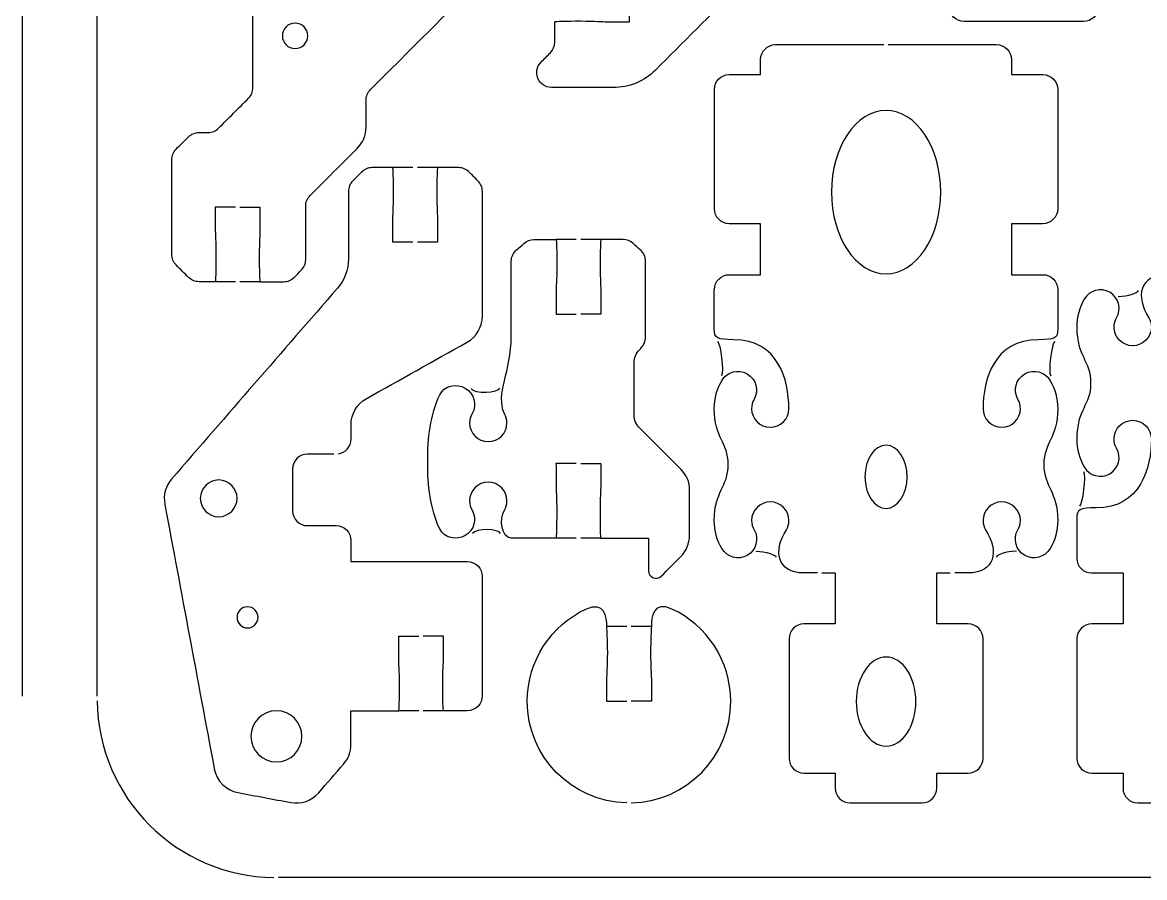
# Model space of a CAD drawing. Extents: x 0 to 410, y 0 to 455.
# Drawn here: x 135.1 to 210.2, y 230 to 287.3 of the extents above; entities that cross this region are included whole.
import ezdxf

# ---------------------------------------------------------------- set-up
doc = ezdxf.new("R2010")
doc.units = 0
doc.header["$MEASUREMENT"] = 0
doc.layers.add('DEFAULT', color=18, linetype='CONTINUOUS')

msp = doc.modelspace()

# ---------------------------------------------------------------- linework, layer by layer
at = {"layer": 'DEFAULT', "color": 1}
for points in [[(135.05, 242.15), (135.05, 437.847)], [(140.05, 242.15), (140.05, 437.847)], [(161.21, 277.58), (159.858, 277.58)], [(162.861, 277.58), (161.509, 277.58)], [(172.153, 272.757), (170.802, 272.757)], [(173.804, 272.757), (172.453, 272.757)], [(149.314, 269.935), (147.963, 269.935)], [(150.965, 269.935), (149.614, 269.935)], [(172.153, 252.755), (170.802, 252.755)], [(173.804, 252.755), (172.453, 252.755)], [(175.536, 246.818), (174.188, 246.818)], [(177.187, 246.818), (175.836, 246.818)], [(161.608, 241.177), (160.257, 241.177)], [(163.259, 241.177), (161.908, 241.177)], [(257.901, 230), (152.203, 230)]]:
    msp.add_lwpolyline(points, dxfattribs=at)
for points, knots in [([(149.614, 274.938), (150.064, 274.938), (150.515, 274.938), (150.965, 274.938), (150.965, 274.438), (150.965, 273.938), (150.965, 273.438), (150.965, 273.153), (150.916, 272.652), (150.916, 271.685), (150.916, 270.718), (150.94, 269.935), (150.965, 269.935), (151.494, 269.935), (152.023, 269.935), (152.552, 269.935), (152.817, 269.935), (153.075, 270.045), (153.262, 270.228), (153.419, 270.388), (153.577, 270.548), (153.734, 270.708), (153.921, 270.891), (154.027, 271.149), (154.027, 271.413), (154.027, 272.61), (154.027, 273.808), (154.027, 275.005), (154.027, 275.269), (154.133, 275.52), (154.32, 275.71), (155.375, 276.764), (156.429, 277.817), (157.484, 278.871), (157.858, 279.245), (158.07, 279.753), (158.07, 280.286), (158.07, 280.891), (158.07, 281.497), (158.07, 282.102), (158.07, 282.367), (158.176, 282.618), (158.363, 282.808), (161.493, 285.937), (164.623, 289.066), (167.754, 292.195), (168.128, 292.569), (168.339, 293.077), (168.339, 293.614), (168.339, 298.491), (168.339, 303.369), (168.339, 308.247), (168.339, 308.783), (168.128, 309.291), (167.754, 309.669), (167.29, 310.131), (166.827, 310.593), (166.364, 311.055), (166.177, 311.238), (165.919, 311.344), (165.655, 311.344), (165.171, 311.344), (164.688, 311.344), (164.205, 311.344), (163.651, 311.344), (163.206, 310.9), (163.206, 310.349), (163.206, 309.983), (163.206, 309.616), (163.206, 309.249), (162.501, 309.249), (161.795, 309.249), (161.09, 309.249), (160.536, 309.249), (160.091, 308.797), (160.091, 308.247), (160.091, 307.774), (160.091, 307.301), (160.091, 306.829), (159.025, 306.829), (157.958, 306.829), (156.892, 306.829), (156.863, 306.829), (156.842, 306.046), (156.842, 305.079), (156.842, 304.109), (156.892, 303.611), (156.892, 303.329), (156.892, 302.829), (156.892, 302.33), (156.892, 301.83), (156.441, 301.83), (155.991, 301.83), (155.54, 301.83)], [0, 0, 0, 0, 3.83, 3.83, 3.83, 8.08, 8.08, 8.08, 9.08, 9.08, 9.08, 10.08, 10.08, 10.08, 14.58, 14.58, 14.58, 15.58, 15.58, 15.58, 17.489241, 17.489241, 17.489241, 18.489241, 18.489241, 18.489241, 28.669241, 28.669241, 28.669241, 29.669241, 29.669241, 29.669241, 42.347667, 42.347667, 42.347667, 43.347667, 43.347667, 43.347667, 48.497667, 48.497667, 48.497667, 49.497667, 49.497667, 49.497667, 87.136962, 87.136962, 87.136962, 88.136962, 88.136962, 88.136962, 129.616962, 129.616962, 129.616962, 130.616962, 130.616962, 130.616962, 136.181897, 136.181897, 136.181897, 137.181897, 137.181897, 137.181897, 141.291897, 141.291897, 141.291897, 142.291897, 142.291897, 142.291897, 145.411897, 145.411897, 145.411897, 151.411897, 151.411897, 151.411897, 152.411897, 152.411897, 152.411897, 156.431897, 156.431897, 156.431897, 165.501897, 165.501897, 165.501897, 166.501897, 166.501897, 166.501897, 167.501897, 167.501897, 167.501897, 171.751897, 171.751897, 171.751897, 175.581897, 175.581897, 175.581897, 175.581897]), ([(209.138, 293.518), (209.138, 292.836), (209.138, 292.154), (209.138, 291.472), (209.138, 290.918), (208.686, 290.47), (208.136, 290.47), (207.804, 290.47), (207.473, 290.47), (207.141, 290.47), (207.14, 289.772), (207.139, 289.073), (207.138, 288.375), (207.138, 287.821), (206.69, 287.373), (206.136, 287.373), (203.47, 287.374), (200.804, 287.375), (198.138, 287.377), (197.588, 287.377), (197.14, 287.825), (197.14, 288.378), (197.14, 289.077), (197.14, 289.775), (197.14, 290.474), (196.001, 290.474), (194.861, 290.474), (193.722, 290.474), (193.722, 290.468), (193.722, 290.462), (193.722, 290.456), (191.985, 290.456), (190.248, 290.456), (188.511, 290.456), (188.511, 289.897), (188.511, 289.337), (188.511, 288.777), (188.511, 288.227), (188.063, 287.779), (187.509, 287.779), (187.242, 287.779), (186.975, 287.779), (186.708, 287.779), (186.444, 287.779), (186.19, 287.881), (186.003, 288.068), (185.474, 288.597), (184.944, 289.126), (184.415, 289.655), (184.027, 290.044), (183.392, 290.044), (183.004, 289.655), (181.157, 287.809), (179.309, 285.963), (177.462, 284.117), (176.711, 283.365), (175.695, 282.946), (174.636, 282.946), (173.259, 282.946), (171.882, 282.946), (170.505, 282.946), (169.613, 282.946), (169.168, 284.022), (169.796, 284.653), (170.007, 284.864), (170.217, 285.074), (170.428, 285.285), (170.611, 285.472), (170.717, 285.722), (170.717, 285.987), (170.717, 286.445), (170.717, 286.904), (170.717, 287.362), (170.717, 287.391), (171.5, 287.412), (172.467, 287.412), (173.433, 287.412), (173.931, 287.362), (174.217, 287.362), (174.716, 287.362), (175.216, 287.362), (175.716, 287.362), (175.716, 287.812), (175.716, 288.261), (175.716, 288.71)], [0, 0, 0, 0, 5.8, 5.8, 5.8, 6.8, 6.8, 6.8, 9.62, 9.62, 9.62, 15.560008, 15.560008, 15.560008, 16.560008, 16.560008, 16.560008, 39.230011, 39.230011, 39.230011, 40.230011, 40.230011, 40.230011, 46.170011, 46.170011, 46.170011, 55.860011, 55.860011, 55.860011, 55.910011, 55.910011, 55.910011, 70.680011, 70.680011, 70.680011, 75.440011, 75.440011, 75.440011, 76.440011, 76.440011, 76.440011, 78.710011, 78.710011, 78.710011, 79.710011, 79.710011, 79.710011, 86.073972, 86.073972, 86.073972, 87.073972, 87.073972, 87.073972, 109.284197, 109.284197, 109.284197, 110.284197, 110.284197, 110.284197, 121.994197, 121.994197, 121.994197, 122.994197, 122.994197, 122.994197, 125.525639, 125.525639, 125.525639, 126.525639, 126.525639, 126.525639, 130.425639, 130.425639, 130.425639, 131.425639, 131.425639, 131.425639, 132.425639, 132.425639, 132.425639, 136.675639, 136.675639, 136.675639, 140.495639, 140.495639, 140.495639, 140.495639]), ([(149.314, 274.938), (148.865, 274.938), (148.416, 274.938), (147.966, 274.938), (147.966, 274.438), (147.966, 273.938), (147.966, 273.438), (147.966, 273.153), (148.016, 272.652), (148.016, 271.685), (148.016, 270.718), (147.995, 269.935), (147.966, 269.935), (147.604, 269.935), (147.242, 269.935), (146.88, 269.935), (146.615, 269.935), (146.361, 270.045), (146.174, 270.228), (145.898, 270.506), (145.622, 270.783), (145.345, 271.061), (145.158, 271.244), (145.052, 271.502), (145.052, 271.766), (145.052, 273.879), (145.052, 275.992), (145.052, 278.106), (145.052, 278.377), (145.158, 278.628), (145.345, 278.818), (145.622, 279.092), (145.898, 279.366), (146.174, 279.64), (146.361, 279.827), (146.615, 279.933), (146.88, 279.933), (147.081, 279.933), (147.282, 279.933), (147.483, 279.933), (147.751, 279.933), (148.005, 280.039), (148.192, 280.229), (148.861, 280.898), (149.53, 281.567), (150.199, 282.237), (150.386, 282.42), (150.492, 282.678), (150.492, 282.942), (150.492, 284.493), (150.492, 286.044), (150.492, 287.595), (150.492, 287.86), (150.598, 288.11), (150.785, 288.301), (152.182, 289.698), (153.579, 291.095), (154.976, 292.492), (155.315, 292.83), (155.763, 293.032), (156.239, 293.067)], [0, 0, 0, 0, 3.82, 3.82, 3.82, 8.07, 8.07, 8.07, 9.07, 9.07, 9.07, 10.07, 10.07, 10.07, 13.15, 13.15, 13.15, 14.15, 14.15, 14.15, 17.48048, 17.48048, 17.48048, 18.48048, 18.48048, 18.48048, 36.45048, 36.45048, 36.45048, 37.45048, 37.45048, 37.45048, 40.75977, 40.75977, 40.75977, 41.75977, 41.75977, 41.75977, 43.46977, 43.46977, 43.46977, 44.46977, 44.46977, 44.46977, 52.516646, 52.516646, 52.516646, 53.516646, 53.516646, 53.516646, 66.706646, 66.706646, 66.706646, 67.706646, 67.706646, 67.706646, 84.507503, 84.507503, 84.507503, 85.507503, 85.507503, 85.507503, 85.507503]), ([(152.464, 286.418), (152.464, 286.888), (152.845, 287.269), (153.314, 287.269), (153.786, 287.269), (154.167, 286.888), (154.167, 286.418), (154.167, 285.946), (153.786, 285.565), (153.314, 285.565), (152.845, 285.565), (152.464, 285.946), (152.464, 286.418)], [1, 1, 1, 1, 2, 2, 2, 3, 3, 3, 4, 4, 4, 5, 5, 5, 5]), ([(188.31, 250.416), (188.009, 250.416), (187.708, 250.416), (187.407, 250.416), (185.622, 250.416), (185.318, 251.873), (186.236, 253.305), (186.352, 253.485), (186.405, 253.7), (186.405, 253.93), (186.405, 254.618), (185.844, 255.178), (185.153, 255.178), (184.465, 255.178), (183.904, 254.618), (183.904, 253.93), (183.904, 253.7), (183.964, 253.489), (184.073, 253.305), (184.419, 252.709), (184.211, 251.94), (183.615, 251.594), (183.015, 251.252), (182.253, 251.457), (181.907, 252.053), (181.586, 252.603), (181.403, 253.245), (181.403, 253.93), (181.403, 255.912), (182.334, 256.159), (182.334, 257.68), (182.334, 259.197), (181.403, 259.444), (181.403, 261.426), (181.403, 262.111), (181.586, 262.753), (181.904, 263.303), (182.249, 263.903), (183.015, 264.107), (183.611, 263.762), (184.211, 263.416), (184.415, 262.65), (184.07, 262.051), (183.96, 261.867), (183.9, 261.655), (183.9, 261.426), (183.9, 260.738), (184.461, 260.177), (185.153, 260.177), (185.841, 260.177), (186.401, 260.738), (186.401, 261.426), (186.401, 263.363), (185.689, 266.048), (182.697, 266.048), (181.586, 266.048), (181.403, 266.164), (181.403, 266.753), (181.403, 267.639), (181.403, 268.524), (181.403, 269.41), (181.406, 269.41), (181.41, 269.41), (181.413, 269.41), (181.413, 269.963), (181.861, 270.408), (182.415, 270.408), (183.114, 270.408), (183.812, 270.408), (184.511, 270.408), (184.511, 271.547), (184.511, 272.687), (184.511, 273.826), (183.81, 273.826), (183.109, 273.826), (182.408, 273.826), (181.858, 273.826), (181.41, 274.274), (181.41, 274.825), (181.41, 277.491), (181.41, 280.156), (181.41, 282.822), (181.41, 283.376), (181.854, 283.824), (182.408, 283.824), (183.109, 283.825), (183.81, 283.826), (184.511, 283.828), (184.511, 284.159), (184.511, 284.491), (184.511, 284.822), (184.511, 285.376), (184.959, 285.824), (185.509, 285.824), (187.927, 285.824), (190.344, 285.824), (192.762, 285.824)], [0, 0, 0, 0, 2.56, 2.56, 2.56, 3.56, 3.56, 3.56, 4.56, 4.56, 4.56, 5.56, 5.56, 5.56, 6.56, 6.56, 6.56, 7.56, 7.56, 7.56, 8.56, 8.56, 8.56, 9.56, 9.56, 9.56, 10.56, 10.56, 10.56, 11.56, 11.56, 11.56, 12.56, 12.56, 12.56, 13.56, 13.56, 13.56, 14.56, 14.56, 14.56, 15.56, 15.56, 15.56, 16.56, 16.56, 16.56, 17.56, 17.56, 17.56, 18.56, 18.56, 18.56, 19.56, 19.56, 19.56, 20.56, 20.56, 20.56, 28.09, 28.09, 28.09, 28.12, 28.12, 28.12, 29.12, 29.12, 29.12, 35.06, 35.06, 35.06, 44.75, 44.75, 44.75, 50.71, 50.71, 50.71, 51.71, 51.71, 51.71, 74.38, 74.38, 74.38, 75.38, 75.38, 75.38, 81.340008, 81.340008, 81.340008, 84.160008, 84.160008, 84.160008, 85.160008, 85.160008, 85.160008, 105.720008, 105.720008, 105.720008, 105.720008]), ([(193.062, 285.824), (195.478, 285.824), (197.895, 285.824), (200.311, 285.824), (200.865, 285.824), (201.313, 285.376), (201.313, 284.822), (201.313, 284.491), (201.313, 284.159), (201.313, 283.828), (202.012, 283.826), (202.71, 283.825), (203.409, 283.824), (203.963, 283.824), (204.411, 283.376), (204.411, 282.822), (204.411, 280.158), (204.411, 277.493), (204.411, 274.828), (204.411, 274.278), (203.959, 273.826), (203.409, 273.826), (202.71, 273.826), (202.012, 273.826), (201.313, 273.826), (201.313, 272.687), (201.313, 271.547), (201.313, 270.408), (202.014, 270.408), (202.715, 270.408), (203.416, 270.408), (203.966, 270.408), (204.414, 269.96), (204.414, 269.41), (204.414, 268.524), (204.414, 267.639), (204.414, 266.753), (204.414, 266.164), (204.234, 266.048), (203.123, 266.048), (200.132, 266.048), (199.415, 263.363), (199.415, 261.426), (199.415, 260.738), (199.976, 260.177), (200.664, 260.177), (201.356, 260.177), (201.917, 260.738), (201.917, 261.426), (201.917, 261.655), (201.857, 261.867), (201.747, 262.051), (201.402, 262.65), (201.606, 263.416), (202.206, 263.762), (202.802, 264.107), (203.568, 263.903), (203.913, 263.303), (204.231, 262.753), (204.414, 262.111), (204.414, 261.426), (204.414, 259.444), (203.483, 259.197), (203.483, 257.68), (203.483, 256.159), (204.414, 255.912), (204.414, 253.93), (204.414, 253.245), (204.231, 252.603), (203.91, 252.053), (203.564, 251.457), (202.802, 251.252), (202.202, 251.594), (201.606, 251.94), (201.398, 252.709), (201.744, 253.305), (201.853, 253.489), (201.913, 253.7), (201.913, 253.93), (201.913, 254.618), (201.352, 255.178), (200.664, 255.178), (199.973, 255.178), (199.412, 254.618), (199.412, 253.93), (199.412, 253.7), (199.468, 253.485), (199.581, 253.305), (200.502, 251.873), (200.199, 250.416), (198.41, 250.416), (198.11, 250.416), (197.81, 250.416), (197.51, 250.416)], [0, 0, 0, 0, 20.55, 20.55, 20.55, 21.55, 21.55, 21.55, 24.37, 24.37, 24.37, 30.310008, 30.310008, 30.310008, 31.310008, 31.310008, 31.310008, 53.970008, 53.970008, 53.970008, 54.970008, 54.970008, 54.970008, 60.910008, 60.910008, 60.910008, 70.600008, 70.600008, 70.600008, 76.560008, 76.560008, 76.560008, 77.560008, 77.560008, 77.560008, 85.090008, 85.090008, 85.090008, 86.090008, 86.090008, 86.090008, 87.090008, 87.090008, 87.090008, 88.090008, 88.090008, 88.090008, 89.090008, 89.090008, 89.090008, 90.090008, 90.090008, 90.090008, 91.090008, 91.090008, 91.090008, 92.090008, 92.090008, 92.090008, 93.090008, 93.090008, 93.090008, 94.090008, 94.090008, 94.090008, 95.090008, 95.090008, 95.090008, 96.090008, 96.090008, 96.090008, 97.090008, 97.090008, 97.090008, 98.090008, 98.090008, 98.090008, 99.090008, 99.090008, 99.090008, 100.090008, 100.090008, 100.090008, 101.090008, 101.090008, 101.090008, 102.090008, 102.090008, 102.090008, 103.090008, 103.090008, 103.090008, 105.640008, 105.640008, 105.640008, 105.640008]), ([(189.254, 275.942), (189.254, 278.965), (190.89, 281.417), (192.912, 281.417), (194.933, 281.417), (196.574, 278.965), (196.574, 275.942), (196.574, 272.915), (194.933, 270.463), (192.912, 270.463), (190.89, 270.463), (189.254, 272.915), (189.254, 275.942)], [1, 1, 1, 1, 2, 2, 2, 3, 3, 3, 4, 4, 4, 5, 5, 5, 5]), ([(161.21, 272.581), (160.76, 272.581), (160.311, 272.581), (159.862, 272.581), (159.862, 273.081), (159.862, 273.581), (159.862, 274.08), (159.862, 274.366), (159.911, 274.863), (159.911, 275.83), (159.911, 276.797), (159.89, 277.58), (159.862, 277.58), (159.403, 277.58), (158.945, 277.58), (158.486, 277.58), (158.222, 277.58), (157.964, 277.474), (157.777, 277.287), (157.58, 277.091), (157.382, 276.894), (157.184, 276.698), (156.997, 276.511), (156.892, 276.257), (156.892, 275.989), (156.892, 274.481), (156.892, 272.974), (156.892, 271.466), (156.892, 270.743), (156.631, 270.045), (156.154, 269.498), (152.45, 265.236), (148.746, 260.975), (145.042, 256.713), (144.643, 256.251), (144.474, 255.634), (144.587, 255.034), (145.691, 249.12), (146.795, 243.206), (147.899, 237.293), (148.047, 236.481), (148.682, 235.85), (149.494, 235.695), (150.67, 235.473), (151.846, 235.252), (153.022, 235.031), (153.72, 234.901), (154.436, 235.148), (154.902, 235.688), (155.458, 236.327), (156.014, 236.967), (156.571, 237.607), (156.885, 237.97), (157.061, 238.436), (157.061, 238.919), (157.061, 239.672), (157.061, 240.424), (157.061, 241.177), (158.128, 241.177), (159.194, 241.177), (160.261, 241.177), (160.289, 241.177), (160.31, 241.96), (160.31, 242.927), (160.31, 243.893), (160.261, 244.391), (160.261, 244.676), (160.261, 245.176), (160.261, 245.676), (160.261, 246.176), (160.71, 246.176), (161.159, 246.176), (161.608, 246.176)], [0, 0, 0, 0, 3.82, 3.82, 3.82, 8.07, 8.07, 8.07, 9.07, 9.07, 9.07, 10.07, 10.07, 10.07, 13.97, 13.97, 13.97, 14.97, 14.97, 14.97, 17.338818, 17.338818, 17.338818, 18.338818, 18.338818, 18.338818, 31.158818, 31.158818, 31.158818, 32.158818, 32.158818, 32.158818, 80.175353, 80.175353, 80.175353, 81.175353, 81.175353, 81.175353, 132.334479, 132.334479, 132.334479, 133.334479, 133.334479, 133.334479, 143.509665, 143.509665, 143.509665, 144.509665, 144.509665, 144.509665, 151.718444, 151.718444, 151.718444, 152.718444, 152.718444, 152.718444, 159.118444, 159.118444, 159.118444, 168.188444, 168.188444, 168.188444, 169.188444, 169.188444, 169.188444, 170.188444, 170.188444, 170.188444, 174.438444, 174.438444, 174.438444, 178.258444, 178.258444, 178.258444, 178.258444]), ([(156.211, 258.392), (156.694, 258.463), (157.064, 258.879), (157.064, 259.38), (157.064, 259.705), (157.064, 260.029), (157.064, 260.354), (157.064, 261.077), (157.456, 261.744), (158.088, 262.096), (160.338, 263.358), (162.589, 264.62), (164.84, 265.882), (165.471, 266.235), (165.863, 266.901), (165.863, 267.624), (165.863, 270.413), (165.863, 273.201), (165.863, 275.989), (165.863, 276.257), (165.757, 276.511), (165.566, 276.698), (165.37, 276.894), (165.174, 277.091), (164.977, 277.287), (164.79, 277.474), (164.536, 277.58), (164.272, 277.58), (163.801, 277.58), (163.331, 277.58), (162.861, 277.58), (162.836, 277.58), (162.811, 276.797), (162.811, 275.83), (162.811, 274.863), (162.861, 274.366), (162.861, 274.08), (162.861, 273.581), (162.861, 273.081), (162.861, 272.581), (162.41, 272.581), (161.96, 272.581), (161.509, 272.581)], [0, 0, 0, 0, 1, 1, 1, 3.76, 3.76, 3.76, 4.76, 4.76, 4.76, 26.702482, 26.702482, 26.702482, 27.702482, 27.702482, 27.702482, 51.412482, 51.412482, 51.412482, 52.412482, 52.412482, 52.412482, 54.774218, 54.774218, 54.774218, 55.774218, 55.774218, 55.774218, 59.774218, 59.774218, 59.774218, 60.774218, 60.774218, 60.774218, 61.774218, 61.774218, 61.774218, 66.024218, 66.024218, 66.024218, 69.854218, 69.854218, 69.854218, 69.854218]), ([(172.153, 257.754), (171.701, 257.754), (171.25, 257.754), (170.798, 257.754), (170.799, 257.254), (170.8, 256.754), (170.802, 256.254), (170.802, 255.972), (170.851, 255.471), (170.847, 254.508), (170.847, 253.556), (170.823, 252.78), (170.798, 252.755), (169.799, 252.755), (168.799, 252.755), (167.799, 252.755), (167.136, 252.755), (166.992, 254.028), (167.337, 254.625), (167.443, 254.808), (167.507, 255.023), (167.507, 255.249), (167.507, 255.94), (166.946, 256.501), (166.258, 256.501), (165.566, 256.501), (165.005, 255.94), (165.005, 255.249), (165.005, 255.023), (165.065, 254.815), (165.175, 254.628), (165.524, 254.035), (165.316, 253.27), (164.716, 252.921), (164.12, 252.579), (163.298, 252.748), (163.005, 253.372), (162.37, 254.723), (162.201, 256.283), (162.201, 257.863), (162.201, 259.44), (162.367, 261.003), (163.005, 262.347), (163.302, 262.975), (164.12, 263.151), (164.72, 262.802), (165.316, 262.46), (165.524, 261.694), (165.178, 261.095), (165.073, 260.911), (165.009, 260.696), (165.009, 260.47), (165.009, 259.779), (165.57, 259.218), (166.258, 259.218), (166.949, 259.218), (167.51, 259.779), (167.51, 260.47), (167.51, 260.696), (167.429, 260.897), (167.341, 261.091), (166.734, 262.435), (167.803, 263.906), (167.803, 266.28), (167.803, 267.54), (167.796, 270.052), (167.803, 271.307), (167.803, 271.604), (167.934, 271.886), (168.163, 272.073), (168.329, 272.207), (168.491, 272.348), (168.646, 272.5), (168.823, 272.669), (169.069, 272.757), (169.323, 272.761), (169.817, 272.76), (170.311, 272.759), (170.805, 272.757), (170.833, 272.729), (170.855, 271.957), (170.855, 271.008), (170.855, 270.045), (170.802, 269.544), (170.805, 269.254), (170.804, 268.755), (170.803, 268.255), (170.802, 267.755), (171.252, 267.755), (171.702, 267.755), (172.153, 267.755)], [0, 0, 0, 0, 3.84, 3.84, 3.84, 8.090012, 8.090012, 8.090012, 9.090012, 9.090012, 9.090012, 10.090012, 10.090012, 10.090012, 18.590012, 18.590012, 18.590012, 19.590012, 19.590012, 19.590012, 20.590012, 20.590012, 20.590012, 21.590012, 21.590012, 21.590012, 22.590012, 22.590012, 22.590012, 23.590012, 23.590012, 23.590012, 24.590012, 24.590012, 24.590012, 25.590012, 25.590012, 25.590012, 26.590012, 26.590012, 26.590012, 27.590012, 27.590012, 27.590012, 28.590012, 28.590012, 28.590012, 29.590012, 29.590012, 29.590012, 30.590012, 30.590012, 30.590012, 31.590012, 31.590012, 31.590012, 32.590012, 32.590012, 32.590012, 33.590012, 33.590012, 33.590012, 34.590012, 34.590012, 34.590012, 35.590012, 35.590012, 35.590012, 36.590012, 36.590012, 36.590012, 37.590012, 37.590012, 37.590012, 38.590012, 38.590012, 38.590012, 42.790024, 42.790024, 42.790024, 43.790024, 43.790024, 43.790024, 44.790024, 44.790024, 44.790024, 49.040035, 49.040035, 49.040035, 52.870035, 52.870035, 52.870035, 52.870035]), ([(172.453, 257.754), (172.901, 257.754), (173.349, 257.754), (173.797, 257.754), (173.798, 257.254), (173.799, 256.754), (173.8, 256.254), (173.797, 255.969), (173.747, 255.471), (173.747, 254.505), (173.747, 253.559), (173.768, 252.783), (173.797, 252.755), (174.864, 252.755), (175.932, 252.755), (177, 252.755), (177, 252.023), (177, 251.292), (177, 250.561), (177, 250.113), (177.536, 249.89), (177.85, 250.204), (178.288, 250.642), (178.725, 251.079), (179.162, 251.517), (179.536, 251.891), (179.748, 252.399), (179.748, 252.928), (179.749, 253.937), (179.75, 254.946), (179.752, 255.955), (179.752, 256.484), (179.54, 256.995), (179.166, 257.369), (178.262, 258.275), (177.357, 259.18), (176.45, 260.082), (176.438, 260.094), (176.426, 260.106), (176.414, 260.117), (176.171, 260.347), (176.026, 260.671), (176.026, 261.01), (176.027, 262.175), (176.029, 263.341), (176.03, 264.506), (176.03, 264.834), (176.16, 265.141), (176.39, 265.367), (176.637, 265.61), (176.806, 265.921), (176.806, 266.27), (176.806, 267.949), (176.806, 269.628), (176.806, 271.307), (176.809, 271.604), (176.675, 271.886), (176.443, 272.073), (176.284, 272.204), (176.125, 272.341), (175.977, 272.486), (175.793, 272.662), (175.546, 272.757), (175.292, 272.757), (174.796, 272.757), (174.3, 272.757), (173.804, 272.757), (173.779, 272.733), (173.754, 271.96), (173.754, 271.011), (173.754, 270.045), (173.8, 269.54), (173.804, 269.254), (173.803, 268.755), (173.801, 268.255), (173.8, 267.755), (173.351, 267.755), (172.902, 267.755), (172.453, 267.755)], [0, 0, 0, 0, 3.81, 3.81, 3.81, 8.060012, 8.060012, 8.060012, 9.060012, 9.060012, 9.060012, 10.060012, 10.060012, 10.060012, 19.140012, 19.140012, 19.140012, 25.360012, 25.360012, 25.360012, 26.360012, 26.360012, 26.360012, 31.620886, 31.620886, 31.620886, 32.620886, 32.620886, 32.620886, 41.200892, 41.200892, 41.200892, 42.200892, 42.200892, 42.200892, 53.09741, 53.09741, 53.09741, 53.238831, 53.238831, 53.238831, 54.238831, 54.238831, 54.238831, 64.148836, 64.148836, 64.148836, 65.148836, 65.148836, 65.148836, 66.148836, 66.148836, 66.148836, 80.428836, 80.428836, 80.428836, 81.428836, 81.428836, 81.428836, 82.428836, 82.428836, 82.428836, 83.428836, 83.428836, 83.428836, 87.648836, 87.648836, 87.648836, 88.648836, 88.648836, 88.648836, 89.648836, 89.648836, 89.648836, 93.898848, 93.898848, 93.898848, 97.718848, 97.718848, 97.718848, 97.718848]), ([(212.592, 270.408), (212.292, 270.408), (211.992, 270.408), (211.692, 270.408), (209.904, 270.408), (209.6, 268.951), (210.521, 267.519), (210.634, 267.339), (210.69, 267.124), (210.69, 266.894), (210.69, 266.206), (210.129, 265.645), (209.438, 265.645), (208.75, 265.645), (208.189, 266.206), (208.189, 266.894), (208.189, 267.124), (208.249, 267.335), (208.358, 267.519), (208.704, 268.115), (208.496, 268.884), (207.9, 269.23), (207.3, 269.572), (206.538, 269.367), (206.192, 268.771), (205.871, 268.221), (205.688, 267.579), (205.688, 266.894), (205.688, 264.912), (206.619, 264.665), (206.619, 263.144), (206.619, 261.627), (205.688, 261.38), (205.688, 259.398), (205.688, 258.713), (205.871, 258.071), (206.189, 257.521), (206.534, 256.921), (207.3, 256.717), (207.896, 257.062), (208.496, 257.408), (208.701, 258.174), (208.355, 258.773), (208.245, 258.957), (208.185, 259.168), (208.185, 259.398), (208.185, 260.086), (208.746, 260.647), (209.438, 260.647), (210.126, 260.647), (210.687, 260.086), (210.687, 259.398), (210.687, 257.461), (209.971, 254.776), (206.979, 254.776), (205.868, 254.776), (205.688, 254.66), (205.688, 254.071), (205.688, 253.185), (205.688, 252.3), (205.688, 251.414), (205.688, 250.864), (206.136, 250.416), (206.686, 250.416), (207.387, 250.416), (208.088, 250.416), (208.789, 250.416), (208.789, 249.277), (208.789, 248.137), (208.789, 246.998), (208.09, 246.998), (207.392, 246.998), (206.693, 246.998), (206.143, 246.998), (205.691, 246.546), (205.691, 245.996), (205.691, 243.331), (205.691, 240.666), (205.691, 238.002), (205.691, 237.448), (206.139, 237), (206.693, 237), (207.392, 236.999), (208.09, 236.997), (208.789, 236.996), (208.789, 236.665), (208.789, 236.333), (208.789, 236.001), (208.789, 235.448), (209.237, 235), (209.791, 235), (212.207, 235), (214.624, 235), (217.04, 235)], [0, 0, 0, 0, 2.55, 2.55, 2.55, 3.55, 3.55, 3.55, 4.55, 4.55, 4.55, 5.55, 5.55, 5.55, 6.55, 6.55, 6.55, 7.55, 7.55, 7.55, 8.55, 8.55, 8.55, 9.55, 9.55, 9.55, 10.55, 10.55, 10.55, 11.55, 11.55, 11.55, 12.55, 12.55, 12.55, 13.55, 13.55, 13.55, 14.55, 14.55, 14.55, 15.55, 15.55, 15.55, 16.55, 16.55, 16.55, 17.55, 17.55, 17.55, 18.55, 18.55, 18.55, 19.55, 19.55, 19.55, 20.55, 20.55, 20.55, 28.08, 28.08, 28.08, 29.08, 29.08, 29.08, 35.04, 35.04, 35.04, 44.73, 44.73, 44.73, 50.67, 50.67, 50.67, 51.67, 51.67, 51.67, 74.33, 74.33, 74.33, 75.33, 75.33, 75.33, 81.270008, 81.270008, 81.270008, 84.090008, 84.090008, 84.090008, 85.090008, 85.090008, 85.090008, 105.640008, 105.640008, 105.640008, 105.640008]), ([(191.501, 256.86), (191.501, 258.028), (192.132, 258.976), (192.915, 258.976), (193.695, 258.976), (194.326, 258.028), (194.326, 256.86), (194.326, 255.692), (193.695, 254.747), (192.915, 254.747), (192.132, 254.747), (191.501, 255.692), (191.501, 256.86)], [1, 1, 1, 1, 2, 2, 2, 3, 3, 3, 4, 4, 4, 5, 5, 5, 5]), ([(155.911, 258.382), (155.324, 258.382), (154.737, 258.382), (154.151, 258.382), (153.597, 258.382), (153.149, 257.934), (153.149, 257.383), (153.149, 256.451), (153.149, 255.518), (153.149, 254.586), (153.149, 254.035), (153.597, 253.587), (154.151, 253.587), (154.788, 253.587), (155.425, 253.587), (156.063, 253.587), (156.613, 253.587), (157.061, 253.143), (157.061, 252.589), (157.061, 252.119), (157.061, 251.648), (157.061, 251.178), (159.66, 251.178), (162.259, 251.178), (164.857, 251.178), (165.408, 251.178), (165.859, 250.73), (165.859, 250.176), (165.859, 247.511), (165.859, 244.847), (165.859, 242.182), (165.859, 241.628), (165.411, 241.18), (164.857, 241.18), (164.325, 241.179), (163.792, 241.178), (163.259, 241.177), (163.235, 241.177), (163.21, 241.96), (163.21, 242.927), (163.21, 243.893), (163.259, 244.391), (163.259, 244.676), (163.259, 245.176), (163.259, 245.676), (163.259, 246.176), (162.809, 246.176), (162.358, 246.176), (161.908, 246.176)], [0, 0, 0, 0, 4.99, 4.99, 4.99, 5.99, 5.99, 5.99, 13.92, 13.92, 13.92, 14.92, 14.92, 14.92, 20.34, 20.34, 20.34, 21.34, 21.34, 21.34, 25.34, 25.34, 25.34, 47.44, 47.44, 47.44, 48.44, 48.44, 48.44, 71.1, 71.1, 71.1, 72.1, 72.1, 72.1, 76.630011, 76.630011, 76.630011, 77.630011, 77.630011, 77.630011, 78.630011, 78.630011, 78.630011, 82.880011, 82.880011, 82.880011, 86.710011, 86.710011, 86.710011, 86.710011]), ([(149.43, 255.416), (149.43, 254.735), (148.876, 254.185), (148.198, 254.185), (147.518, 254.185), (146.967, 254.735), (146.967, 255.416), (146.967, 256.097), (147.518, 256.647), (148.198, 256.647), (148.876, 256.647), (149.43, 256.097), (149.43, 255.416)], [1, 1, 1, 1, 2, 2, 2, 3, 3, 3, 4, 4, 4, 5, 5, 5, 5]), ([(188.61, 250.416), (188.91, 250.416), (189.21, 250.416), (189.509, 250.416), (189.509, 249.277), (189.509, 248.137), (189.509, 246.998), (188.811, 246.998), (188.112, 246.998), (187.414, 246.998), (186.86, 246.998), (186.412, 246.55), (186.412, 245.999), (186.412, 243.333), (186.412, 240.668), (186.412, 238.002), (186.412, 237.448), (186.86, 237), (187.414, 237), (188.112, 236.999), (188.811, 236.997), (189.509, 236.996), (189.509, 236.665), (189.509, 236.333), (189.509, 236.001), (189.509, 235.448), (189.957, 235), (190.511, 235), (192.112, 235), (193.712, 235), (195.313, 235), (195.863, 235), (196.311, 235.448), (196.311, 236.001), (196.311, 236.333), (196.311, 236.665), (196.311, 236.996), (197.012, 236.997), (197.713, 236.999), (198.414, 237), (198.967, 237), (199.412, 237.448), (199.412, 238.002), (199.412, 240.668), (199.412, 243.333), (199.412, 245.999), (199.412, 246.55), (198.964, 246.998), (198.414, 246.998), (197.713, 246.998), (197.012, 246.998), (196.311, 246.998), (196.311, 248.137), (196.311, 249.277), (196.311, 250.416), (196.611, 250.416), (196.911, 250.416), (197.211, 250.416)], [0, 0, 0, 0, 2.55, 2.55, 2.55, 12.24, 12.24, 12.24, 18.18, 18.18, 18.18, 19.18, 19.18, 19.18, 41.85, 41.85, 41.85, 42.85, 42.85, 42.85, 48.790008, 48.790008, 48.790008, 51.610008, 51.610008, 51.610008, 52.610008, 52.610008, 52.610008, 66.220008, 66.220008, 66.220008, 67.220008, 67.220008, 67.220008, 70.040008, 70.040008, 70.040008, 76.000017, 76.000017, 76.000017, 77.000017, 77.000017, 77.000017, 99.670017, 99.670017, 99.670017, 100.670017, 100.670017, 100.670017, 106.630017, 106.630017, 106.630017, 116.320017, 116.320017, 116.320017, 118.870017, 118.870017, 118.870017, 118.870017]), ([(150.837, 247.44), (150.837, 247.052), (150.523, 246.734), (150.132, 246.734), (149.744, 246.734), (149.43, 247.052), (149.43, 247.44), (149.43, 247.828), (149.744, 248.146), (150.132, 248.146), (150.523, 248.146), (150.837, 247.828), (150.837, 247.44)], [1, 1, 1, 1, 2, 2, 2, 3, 3, 3, 4, 4, 4, 5, 5, 5, 5]), ([(175.536, 235.003), (171.842, 235.084), (168.872, 238.101), (168.872, 241.815), (168.872, 244.553), (170.481, 246.909), (172.805, 247.996), (174.051, 248.578), (174.188, 247.47), (174.188, 246.818), (174.188, 246.465), (174.238, 246.034), (174.238, 245.068), (174.238, 244.101), (174.188, 243.604), (174.188, 243.318), (174.188, 242.817), (174.188, 242.316), (174.188, 241.815), (174.638, 241.815), (175.087, 241.815), (175.536, 241.815)], [0, 0, 0, 0, 1, 1, 1, 2, 2, 2, 3, 3, 3, 4, 4, 4, 5, 5, 5, 9.26, 9.26, 9.26, 13.08, 13.08, 13.08, 13.08]), ([(175.836, 235.003), (179.536, 235.081), (182.507, 238.101), (182.507, 241.815), (182.507, 244.553), (180.895, 246.913), (178.57, 247.996), (177.324, 248.578), (177.187, 247.47), (177.187, 246.818), (177.187, 246.465), (177.138, 246.034), (177.138, 245.068), (177.138, 244.101), (177.187, 243.604), (177.187, 243.318), (177.187, 242.817), (177.187, 242.316), (177.187, 241.815), (176.737, 241.815), (176.286, 241.815), (175.836, 241.815)], [0, 0, 0, 0, 1, 1, 1, 2, 2, 2, 3, 3, 3, 4, 4, 4, 5, 5, 5, 9.26, 9.26, 9.26, 13.09, 13.09, 13.09, 13.09]), ([(190.919, 241.796), (190.919, 243.444), (191.811, 244.781), (192.915, 244.781), (194.016, 244.781), (194.912, 243.444), (194.912, 241.796), (194.912, 240.145), (194.016, 238.808), (192.915, 238.808), (191.811, 238.808), (190.919, 240.145), (190.919, 241.796)], [1, 1, 1, 1, 2, 2, 2, 3, 3, 3, 4, 4, 4, 5, 5, 5, 5]), ([(153.779, 239.467), (153.779, 238.521), (153.014, 237.753), (152.068, 237.753), (151.123, 237.753), (150.357, 238.521), (150.357, 239.467), (150.357, 240.413), (151.123, 241.178), (152.068, 241.178), (153.014, 241.178), (153.779, 240.413), (153.779, 239.467)], [1, 1, 1, 1, 2, 2, 2, 3, 3, 3, 4, 4, 4, 5, 5, 5, 5])]:
    msp.add_open_spline(points, degree=3, knots=knots, dxfattribs=at)
for points in [[(208.454, 268.978), (208.633, 268.861), (209.78, 269.134), (209.819, 269.341)], [(181.619, 265.939), (181.807, 265.834), (182.076, 263.872), (181.886, 263.624)], [(204.212, 265.939), (204.024, 265.834), (203.754, 263.872), (203.945, 263.624)], [(167.022, 262.807), (166.95, 262.471), (165.317, 262.377), (165.12, 262.772)], [(205.891, 254.882), (206.08, 254.987), (206.349, 256.95), (206.158, 257.198)], [(167.081, 253.05), (167.01, 253.386), (165.405, 253.449), (165.208, 253.055)], [(184.181, 251.843), (184.36, 251.96), (185.508, 251.687), (185.547, 251.48)], [(201.649, 251.843), (201.47, 251.96), (200.323, 251.687), (200.284, 251.48)], [(140.05, 241.85), (140.131, 235.341), (145.391, 230.081), (151.899, 230)]]:
    msp.add_open_spline(points, degree=3, dxfattribs=at)

doc.saveas('drawing.dxf')
